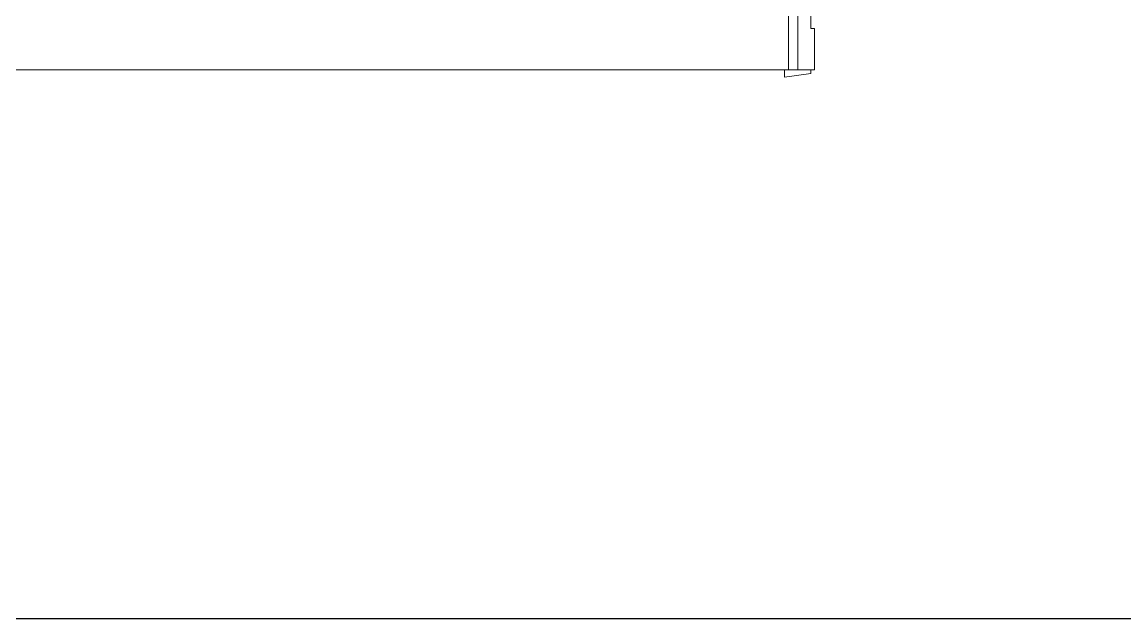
# Model space of a CAD drawing. Header units: metres. Extents: x -18745 to 220762, y -1579758 to -1356048.
# Drawn here: x 130619 to 133561, y -1462438 to -1460845 of the extents above; entities that cross this region are included whole.
import ezdxf

# ---------------------------------------------------------------- set-up
doc = ezdxf.new("R2010")
doc.units = ezdxf.units.M
doc.layers.get('0').update_dxf_attribs({"lineweight": 0})
doc.layers.add('A-100 - Copy$0$axes', color=8, linetype='Continuous')
doc.layers.add('A-100 - Copy$0$Walls', color=8, linetype='Continuous', lineweight=0)
doc.layers.add('A-100 - Copy$0$Wooden Joinery', color=8, linetype='Continuous', lineweight=0)

# ---------------------------------------------------------------- blocks, each defined once
blk = doc.blocks.new('A-100 - Copy$0$A$C009F45C9')
at = {"layer": 'A-100 - Copy$0$Wooden Joinery'}
for p, q in [((844, -1650), (754, -1650)), ((844, -1670), (754, -1670)), ((724, -1690), (724, -1680)), ((744, -1690), (724, -1690)), ((744, -1690), (744, -1680)), ((884, -1690), (844, -1690)), ((844, -1700), (844, -1690)), ((854, -1690), (854, -1680)), ((874, -1690), (874, -1680)), ((884, -1700), (884, -1690)), ((724, -1750), (724, -1760)), ((744, -1750), (724, -1750)), ((744, -1750), (744, -1760)), ((844, -1740), (844, -1750)), ((884, -1750), (844, -1750)), ((854, -1750), (854, -1760)), ((874, -1750), (874, -1760)), ((884, -1740), (884, -1750)), ((844, -1770), (754, -1770)), ((844, -1790), (754, -1790))]:
    blk.add_line(p, q, dxfattribs=at)
for points in [[(-75, -60), (-85, -60), (-95, 10), (-75, 10)], [(75, -50), (85, -50), (95, 20), (75, 20)], [(75, -100), (914, -100), (914, -60), (75, -60)], [(75, -1700), (914, -1700), (914, -1740), (75, -1740)], [(75, -1700), (914, -1700), (914, -1740), (75, -1740)], [(-75, -1740), (-85, -1740), (-95, -1810), (-75, -1810)], [(75, -1750), (85, -1750), (95, -1820), (75, -1820)]]:
    blk.add_lwpolyline(points, close=True, dxfattribs=at)
for points in [[(75, -25), (-75, -25), (-75, 0), (75, 0), (75, -25)], [(75, -25), (75, -60), (35, -60), (35, -70), (-75, -70), (-75, -25), (75, -25)], [(75, -1775), (75, -1740), (35, -1740), (35, -1730), (-75, -1730), (-75, -1775), (75, -1775)], [(75, -1775), (-75, -1775), (-75, -1800), (75, -1800), (75, -1775)]]:
    blk.add_lwpolyline(points, dxfattribs=at)
for centre, radius, start, end in [((75, -60), 840, 270, 357.2706), ((75, -1740), 840, 2.7294, 90), ((754, -1680), 30, 90, 180), ((754, -1680), 10, 90, 180), ((844, -1680), 30, 0, 90), ((844, -1680), 10, 0, 90), ((754, -1760), 30, 180, 270), ((754, -1760), 10, 180, 270), ((844, -1760), 10, 270, 0), ((844, -1760), 30, 270, 0)]:
    blk.add_arc(centre, radius, start, end, dxfattribs=at)
blk = doc.blocks.new('A-100 - Copy')
at = {"layer": 'A-100 - Copy$0$axes'}
blk.add_line((215702.3, -1462437.7, 2.4), (83332.8, -1462437.7, 2.4), dxfattribs=at)
at = {"layer": 'A-100 - Copy$0$Walls'}
blk.add_line((132663.3, -1460972.7, 0), (132663.3, -1460822.7, 0), dxfattribs=at)
at = {"layer": 'A-100 - Copy$0$Walls', "elevation": 0}
blk.add_lwpolyline([(119782.1, -1460972.7), (132663.3, -1460972.7)], dxfattribs=at)
at = {"layer": 'A-100 - Copy$0$Wooden Joinery', "rotation": 90}
blk.add_blockref('A-100 - Copy$0$A$C009F45C9', (132663.3, -1460897.7, 0), dxfattribs=at)

msp = doc.modelspace()

# ---------------------------------------------------------------- block references
msp.add_blockref('A-100 - Copy', (0, 0))

doc.saveas('drawing.dxf')
